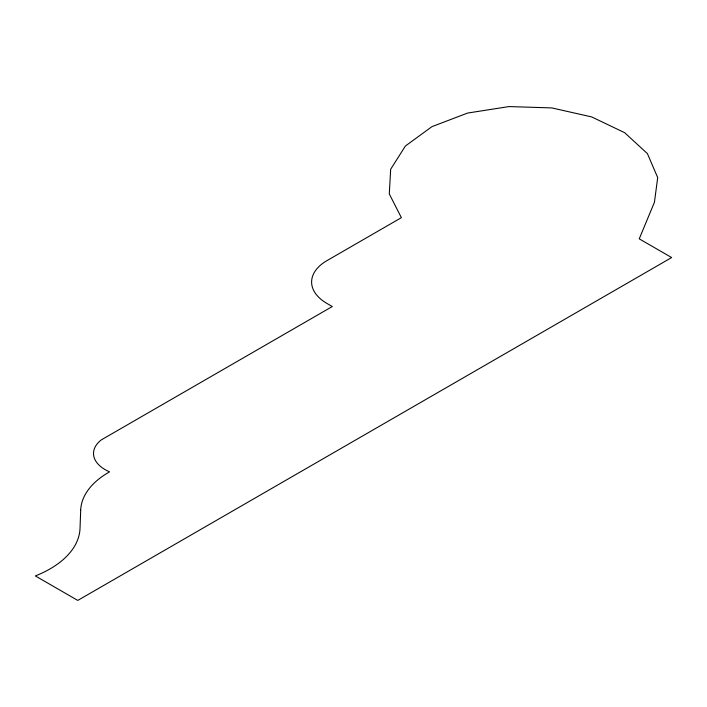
<?xml version="1.0" encoding="UTF-8"?>
<svg xmlns="http://www.w3.org/2000/svg" width="707" height="707" viewBox="0 0 707 707"><rect width="100%" height="100%" fill="white"/><g stroke="black" fill="none" stroke-linecap="round" stroke-linejoin="round"><path stroke-width="1.06" d="M80.695 510.207L80.024 528.359A102.374 59.105 0 0 1 35.35 575.931L77.77 600.42L671.65 257.551L639.243 238.842L654.443 202.246L657.696 177.598L647.409 153.605L624.635 132.669L591.644 116.911L551.769 107.915L509.013 106.58L467.689 113.04L431.942 126.641L405.385 146.031L390.671 169.247L389.292 193.948L401.382 217.659L326.988 260.609A52.495 30.304 0 0 0 326.988 303.471L332.29 306.529L101.225 439.94A39.521 22.818 0 0 0 109.585 471.843A95.516 55.146 0 0 0 80.695 510.207"/></g></svg>
